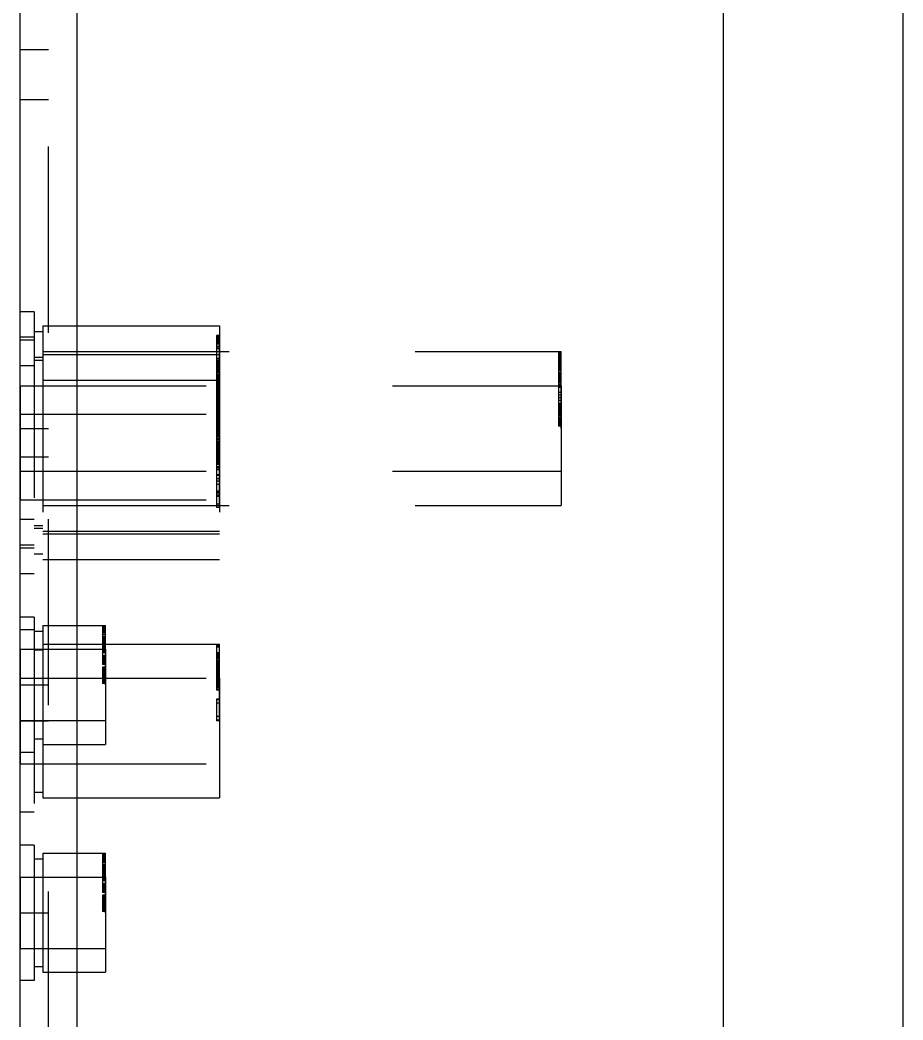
# Model space of a CAD drawing. Header units: millimetres. Extents: x 0 to 1189, y 25 to 866.
# Drawn here: x 622.97 to 653.97, y 412.2 to 447.3 of the extents above; entities that cross this region are included whole.
import ezdxf

# ---------------------------------------------------------------- set-up
doc = ezdxf.new("R2010")
doc.units = ezdxf.units.MM
doc.header["$LTSCALE"] = 65.395
doc.linetypes.add('HIDDEN', pattern=[0.2, 0.1, -0.1])
doc.layers.get('0').update_dxf_attribs({"linetype": 'CONTINUOUS'})
doc.layers.add('02___PRT_ALL_AXES', color=7, linetype='CONTINUOUS')
doc.layers.add('DEFAULT_2', color=8, linetype='HIDDEN')

msp = doc.modelspace()

# ---------------------------------------------------------------- linework, layer by layer
at = {"color": 3, "linetype": 'Continuous'}
for p, q in [((624.973, 601.766), (624.973, 345.466)), ((622.973, 344.466), (622.973, 600.766)), ((647.673, 346.466), (647.673, 600.766))]:
    msp.add_line(p, q, dxfattribs=at)
at = {"color": 7, "linetype": 'Continuous'}
msp.add_line((653.973, 346.466), (653.973, 587.766), dxfattribs=at)
at = {"layer": '02___PRT_ALL_AXES', "color": 8, "linetype": 'HIDDEN'}
for p, q in [((623.773, 436.566), (629.973, 436.566)), ((629.973, 436.566), (629.973, 428.366)), ((623.773, 435.666), (641.973, 435.666)), ((623.773, 435.566), (629.973, 435.566)), ((623.773, 434.666), (629.973, 434.666)), ((622.973, 434.466), (641.973, 434.466)), ((622.973, 434.466), (622.973, 430.466)), ((641.973, 434.466), (641.973, 430.266)), ((622.973, 433.466), (629.973, 433.466)), ((622.973, 431.466), (641.973, 431.466)), ((622.973, 430.466), (629.973, 430.466)), ((623.773, 430.266), (641.973, 430.266)), ((623.773, 429.366), (629.973, 429.366)), ((623.773, 429.266), (629.973, 429.266)), ((623.773, 428.366), (629.973, 428.366)), ((623.773, 426.056), (625.973, 426.056)), ((622.973, 425.216), (625.973, 425.216)), ((622.973, 425.216), (622.973, 421.2)), ((623.773, 425.4), (629.973, 425.4)), ((625.973, 425.216), (625.973, 421.876)), ((622.973, 424.2), (629.973, 424.2)), ((629.973, 424.2), (629.973, 420)), ((622.973, 422.716), (625.973, 422.716)), ((623.773, 421.876), (625.973, 421.876)), ((622.973, 421.2), (629.973, 421.2)), ((623.773, 420), (629.973, 420)), ((623.773, 418.056), (625.973, 418.056)), ((622.973, 417.216), (625.973, 417.216)), ((622.973, 417.216), (622.973, 414.716)), ((625.973, 417.216), (625.973, 413.876)), ((622.973, 414.716), (625.973, 414.716)), ((623.773, 413.876), (625.973, 413.876))]:
    msp.add_line(p, q, dxfattribs=at)
at = {"layer": 'DEFAULT_2', "color": 8, "linetype": 'HIDDEN'}
for p, q in [((623.973, 344.775), (623.973, 600.766)), ((622.973, 446.266), (623.973, 446.266)), ((622.973, 444.516), (623.973, 444.516)), ((623.473, 437.066), (622.973, 437.066)), ((623.473, 437.066), (623.473, 427.866)), ((623.473, 436.366), (623.773, 436.366)), ((623.773, 436.566), (623.773, 428.366)), ((623.473, 436.166), (622.973, 436.166)), ((623.473, 436.066), (622.973, 436.066)), ((629.973, 436.232), (629.873, 436.232)), ((629.873, 436.232), (629.873, 430.195)), ((629.973, 436.223), (629.873, 436.223)), ((629.973, 436.22), (629.873, 436.22)), ((629.973, 436.208), (629.873, 436.208)), ((629.973, 436.193), (629.873, 436.193)), ((629.973, 436.186), (629.873, 436.186)), ((629.973, 436.169), (629.873, 436.169)), ((629.973, 436.124), (629.873, 436.124)), ((629.973, 436.113), (629.873, 436.113)), ((629.973, 436.097), (629.873, 436.097)), ((629.973, 436.095), (629.873, 436.095)), ((629.973, 436.091), (629.873, 436.091)), ((629.973, 436.083), (629.873, 436.083)), ((629.973, 436.06), (629.873, 436.06)), ((629.973, 436.049), (629.873, 436.049)), ((629.973, 436.047), (629.873, 436.047)), ((629.973, 436.014), (629.873, 436.014)), ((629.973, 436.004), (629.873, 436.004)), ((629.973, 435.994), (629.873, 435.994)), ((629.973, 435.984), (629.873, 435.984)), ((629.973, 430.195), (629.973, 436.232)), ((629.973, 435.946), (629.873, 435.946)), ((629.973, 435.924), (629.873, 435.924)), ((629.973, 435.923), (629.873, 435.923)), ((629.973, 435.847), (629.873, 435.847)), ((629.973, 435.837), (629.873, 435.837)), ((629.973, 435.827), (629.873, 435.827)), ((629.973, 435.815), (629.873, 435.815)), ((629.973, 435.759), (629.873, 435.759)), ((641.873, 435.644), (641.973, 435.644)), ((641.873, 435.644), (641.873, 433.842)), ((641.873, 435.624), (641.973, 435.624)), ((641.973, 432.966), (641.973, 435.666)), ((623.473, 435.466), (623.773, 435.466)), ((623.473, 435.366), (623.773, 435.366)), ((629.973, 435.428), (629.873, 435.428)), ((629.973, 435.363), (629.873, 435.363)), ((629.973, 435.342), (629.873, 435.342)), ((629.973, 435.315), (629.873, 435.315)), ((629.973, 435.281), (629.873, 435.281)), ((641.973, 435.577), (641.873, 435.577)), ((641.873, 435.573), (641.973, 435.573)), ((641.973, 435.561), (641.873, 435.561)), ((641.873, 435.557), (641.973, 435.557)), ((641.973, 435.538), (641.873, 435.538)), ((641.873, 435.521), (641.973, 435.521)), ((641.873, 435.505), (641.973, 435.505)), ((641.973, 435.489), (641.873, 435.489)), ((641.973, 435.48), (641.873, 435.48)), ((641.973, 435.475), (641.873, 435.475)), ((641.973, 435.467), (641.873, 435.467)), ((641.973, 435.465), (641.873, 435.465)), ((641.973, 435.439), (641.873, 435.439)), ((641.973, 435.434), (641.873, 435.434)), ((641.973, 435.431), (641.873, 435.431)), ((641.973, 435.429), (641.873, 435.429)), ((641.973, 435.415), (641.873, 435.415)), ((641.973, 435.404), (641.873, 435.404)), ((641.873, 435.391), (641.973, 435.391)), ((641.973, 435.378), (641.873, 435.378)), ((641.973, 435.356), (641.873, 435.356)), ((641.973, 435.345), (641.873, 435.345)), ((641.873, 435.332), (641.973, 435.332)), ((641.973, 435.293), (641.873, 435.293)), ((641.973, 435.283), (641.873, 435.283)), ((623.473, 435.166), (622.973, 435.166)), ((629.973, 435.258), (629.873, 435.258)), ((629.973, 435.232), (629.873, 435.232)), ((629.973, 435.223), (629.873, 435.223)), ((629.973, 435.22), (629.873, 435.22)), ((629.973, 435.208), (629.873, 435.208)), ((629.973, 435.201), (629.873, 435.201)), ((629.973, 435.193), (629.873, 435.193)), ((629.973, 435.19), (629.873, 435.19)), ((629.973, 435.187), (629.873, 435.187)), ((629.973, 435.186), (629.873, 435.186)), ((629.973, 435.172), (629.873, 435.172)), ((629.973, 435.169), (629.873, 435.169)), ((629.973, 435.165), (629.873, 435.165)), ((629.973, 435.156), (629.873, 435.156)), ((629.973, 435.124), (629.873, 435.124)), ((629.973, 435.123), (629.873, 435.123)), ((629.973, 435.113), (629.873, 435.113)), ((629.973, 435.101), (629.873, 435.101)), ((629.973, 435.097), (629.873, 435.097)), ((629.973, 435.095), (629.873, 435.095)), ((629.973, 435.091), (629.873, 435.091)), ((629.973, 435.083), (629.873, 435.083)), ((629.973, 435.076), (629.873, 435.076)), ((629.973, 435.06), (629.873, 435.06)), ((629.973, 435.049), (629.873, 435.049)), ((629.973, 435.047), (629.873, 435.047)), ((629.973, 435.042), (629.873, 435.042)), ((629.973, 435.014), (629.873, 435.014)), ((629.973, 435.004), (629.873, 435.004)), ((629.973, 434.994), (629.873, 434.994)), ((629.973, 434.984), (629.873, 434.984)), ((629.973, 434.948), (629.873, 434.948)), ((629.973, 434.946), (629.873, 434.946)), ((629.973, 434.924), (629.873, 434.924)), ((629.973, 434.923), (629.873, 434.923)), ((641.973, 435.246), (641.873, 435.246)), ((641.973, 435.215), (641.873, 435.215)), ((641.973, 435.164), (641.873, 435.164)), ((641.973, 435.134), (641.873, 435.134)), ((641.973, 435.113), (641.873, 435.113)), ((641.973, 435.095), (641.873, 435.095)), ((641.973, 435.089), (641.873, 435.089)), ((641.973, 435.073), (641.873, 435.073)), ((641.973, 435.059), (641.873, 435.059)), ((641.973, 435.032), (641.873, 435.032)), ((641.973, 435.01), (641.873, 435.01)), ((641.973, 435.007), (641.873, 435.007)), ((641.973, 435), (641.873, 435)), ((641.973, 434.93), (641.873, 434.93)), ((641.973, 434.92), (641.873, 434.92)), ((629.973, 434.908), (629.873, 434.908)), ((629.973, 434.851), (629.873, 434.851)), ((629.973, 434.847), (629.873, 434.847)), ((629.973, 434.837), (629.873, 434.837)), ((629.973, 434.827), (629.873, 434.827)), ((629.973, 434.815), (629.873, 434.815)), ((629.973, 434.808), (629.873, 434.808)), ((629.973, 434.783), (629.873, 434.783)), ((629.973, 434.759), (629.873, 434.759)), ((629.973, 434.707), (629.873, 434.707)), ((629.973, 434.704), (629.873, 434.704)), ((629.973, 434.694), (629.873, 434.694)), ((629.873, 434.664), (629.973, 434.664)), ((629.873, 434.66), (629.973, 434.66)), ((629.873, 434.652), (629.973, 434.652)), ((629.873, 434.649), (629.973, 434.649)), ((629.973, 434.643), (629.873, 434.643)), ((629.973, 434.634), (629.873, 434.634)), ((629.873, 434.607), (629.973, 434.607)), ((629.973, 434.606), (629.873, 434.606)), ((629.873, 434.577), (629.973, 434.577)), ((629.973, 434.575), (629.873, 434.575)), ((641.973, 434.914), (641.873, 434.914)), ((641.973, 434.901), (641.873, 434.901)), ((641.973, 434.889), (641.873, 434.889)), ((641.973, 434.877), (641.873, 434.877)), ((641.973, 434.841), (641.873, 434.841)), ((641.973, 434.832), (641.873, 434.832)), ((641.973, 434.83), (641.873, 434.83)), ((641.973, 434.828), (641.873, 434.828)), ((641.973, 434.816), (641.873, 434.816)), ((641.973, 434.794), (641.873, 434.794)), ((641.973, 434.784), (641.873, 434.784)), ((641.973, 434.767), (641.873, 434.767)), ((641.973, 434.757), (641.873, 434.757)), ((641.973, 434.753), (641.873, 434.753)), ((641.973, 434.743), (641.873, 434.743)), ((641.973, 434.738), (641.873, 434.738)), ((641.973, 434.726), (641.873, 434.726)), ((641.973, 434.713), (641.873, 434.713)), ((641.973, 434.706), (641.873, 434.706)), ((641.973, 434.694), (641.873, 434.694)), ((641.973, 434.682), (641.873, 434.682)), ((641.973, 434.682), (641.873, 434.682)), ((641.973, 434.679), (641.873, 434.679)), ((641.973, 434.672), (641.873, 434.672)), ((641.973, 434.667), (641.873, 434.667)), ((641.973, 434.666), (641.873, 434.666)), ((641.973, 434.661), (641.873, 434.661)), ((641.973, 434.654), (641.873, 434.654)), ((641.973, 434.649), (641.873, 434.649)), ((641.973, 434.637), (641.873, 434.637)), ((641.973, 434.637), (641.873, 434.637)), ((641.973, 434.635), (641.873, 434.635)), ((641.973, 434.622), (641.873, 434.622)), ((641.973, 434.617), (641.873, 434.617)), ((641.973, 434.605), (641.873, 434.605)), ((641.973, 434.598), (641.873, 434.598)), ((641.973, 434.59), (641.873, 434.59)), ((641.973, 434.586), (641.873, 434.586)), ((641.973, 434.58), (641.873, 434.58)), ((622.973, 434.466), (623.973, 434.466)), ((629.973, 434.553), (629.873, 434.553)), ((629.973, 434.553), (629.873, 434.553)), ((629.973, 434.54), (629.873, 434.54)), ((629.973, 434.513), (629.873, 434.513)), ((629.973, 434.477), (629.873, 434.477)), ((629.973, 434.428), (629.873, 434.428)), ((629.973, 434.408), (629.873, 434.408)), ((629.973, 434.396), (629.873, 434.396)), ((629.973, 434.363), (629.873, 434.363)), ((629.973, 434.354), (629.873, 434.354)), ((629.973, 434.35), (629.873, 434.35)), ((629.973, 434.348), (629.873, 434.348)), ((629.973, 434.344), (629.873, 434.344)), ((629.973, 434.342), (629.873, 434.342)), ((629.873, 434.325), (629.973, 434.325)), ((629.973, 434.317), (629.873, 434.317)), ((629.973, 434.315), (629.873, 434.315)), ((629.973, 434.315), (629.873, 434.315)), ((629.973, 434.281), (629.873, 434.281)), ((629.973, 434.273), (629.873, 434.273)), ((629.973, 434.26), (629.873, 434.26)), ((629.973, 434.258), (629.873, 434.258)), ((629.973, 434.257), (629.873, 434.257)), ((629.973, 434.245), (629.873, 434.245)), ((629.973, 434.239), (629.873, 434.239)), ((629.873, 434.233), (629.973, 434.233)), ((629.973, 434.227), (629.873, 434.227)), ((629.973, 434.221), (629.873, 434.221)), ((629.973, 434.219), (629.873, 434.219)), ((641.973, 434.564), (641.873, 434.564)), ((641.873, 434.519), (641.973, 434.519)), ((641.973, 434.505), (641.873, 434.505)), ((641.973, 434.485), (641.873, 434.485)), ((641.973, 434.477), (641.873, 434.477)), ((641.973, 434.444), (641.873, 434.444)), ((641.973, 434.441), (641.873, 434.441)), ((641.973, 434.426), (641.873, 434.426)), ((641.873, 434.415), (641.973, 434.415)), ((641.973, 434.23), (641.873, 434.23)), ((629.973, 434.201), (629.873, 434.201)), ((629.973, 434.19), (629.873, 434.19)), ((629.973, 434.187), (629.873, 434.187)), ((629.973, 434.176), (629.873, 434.176)), ((629.973, 434.172), (629.873, 434.172)), ((629.973, 434.169), (629.873, 434.169)), ((629.973, 434.168), (629.873, 434.168)), ((629.973, 434.165), (629.873, 434.165)), ((629.973, 434.157), (629.873, 434.157)), ((629.973, 434.157), (629.873, 434.157)), ((629.973, 434.156), (629.873, 434.156)), ((629.973, 434.14), (629.873, 434.14)), ((629.973, 434.123), (629.873, 434.123)), ((629.973, 434.106), (629.873, 434.106)), ((629.973, 434.101), (629.873, 434.101)), ((629.973, 434.097), (629.873, 434.097)), ((629.973, 434.089), (629.873, 434.089)), ((629.973, 434.085), (629.873, 434.085)), ((629.973, 434.081), (629.873, 434.081)), ((629.973, 434.077), (629.873, 434.077)), ((629.973, 434.076), (629.873, 434.076)), ((629.973, 434.064), (629.873, 434.064)), ((629.973, 434.045), (629.873, 434.045)), ((629.973, 434.042), (629.873, 434.042)), ((629.973, 434.042), (629.873, 434.042)), ((629.973, 434.035), (629.873, 434.035)), ((629.973, 434.028), (629.873, 434.028)), ((629.973, 434.023), (629.873, 434.023)), ((629.973, 434.012), (629.873, 434.012)), ((629.973, 434.001), (629.873, 434.001)), ((629.973, 433.994), (629.873, 433.994)), ((629.973, 433.987), (629.873, 433.987)), ((629.973, 433.974), (629.873, 433.974)), ((629.973, 433.955), (629.873, 433.955)), ((629.973, 433.952), (629.873, 433.952)), ((629.973, 433.948), (629.873, 433.948)), ((629.973, 433.942), (629.873, 433.942)), ((629.973, 433.94), (629.873, 433.94)), ((629.973, 433.928), (629.873, 433.928)), ((629.973, 433.913), (629.873, 433.913)), ((629.973, 433.908), (629.873, 433.908)), ((629.973, 433.903), (629.873, 433.903)), ((629.973, 433.901), (629.873, 433.901)), ((629.973, 433.901), (629.873, 433.901)), ((629.973, 433.889), (629.873, 433.889)), ((629.973, 433.886), (629.873, 433.886)), ((629.973, 433.874), (629.873, 433.874)), ((629.973, 433.872), (629.873, 433.872)), ((629.973, 433.867), (629.873, 433.867)), ((641.973, 434.132), (641.873, 434.132)), ((641.973, 434.042), (641.873, 434.042)), ((641.973, 433.944), (641.873, 433.944)), ((629.973, 433.862), (629.873, 433.862)), ((629.973, 433.858), (629.873, 433.858)), ((629.973, 433.855), (629.873, 433.855)), ((629.973, 433.851), (629.873, 433.851)), ((629.973, 433.848), (629.873, 433.848)), ((629.973, 433.842), (629.873, 433.842)), ((629.973, 433.828), (629.873, 433.828)), ((629.973, 433.823), (629.873, 433.823)), ((629.973, 433.816), (629.873, 433.816)), ((629.973, 433.815), (629.873, 433.815)), ((629.973, 433.814), (629.873, 433.814)), ((629.973, 433.811), (629.873, 433.811)), ((629.973, 433.808), (629.873, 433.808)), ((629.973, 433.806), (629.873, 433.806)), ((629.973, 433.785), (629.873, 433.785)), ((629.973, 433.783), (629.873, 433.783)), ((629.973, 433.753), (629.873, 433.753)), ((629.973, 433.751), (629.873, 433.751)), ((629.973, 433.74), (629.873, 433.74)), ((629.973, 433.735), (629.873, 433.735)), ((629.973, 433.727), (629.873, 433.727)), ((629.973, 433.723), (629.873, 433.723)), ((629.973, 433.718), (629.873, 433.718)), ((629.973, 433.707), (629.873, 433.707)), ((629.973, 433.704), (629.873, 433.704)), ((629.973, 433.698), (629.873, 433.698)), ((629.973, 433.694), (629.873, 433.694)), ((629.973, 433.693), (629.873, 433.693)), ((629.973, 433.69), (629.873, 433.69)), ((629.973, 433.684), (629.873, 433.684)), ((629.973, 433.684), (629.873, 433.684)), ((629.973, 433.677), (629.873, 433.677)), ((629.973, 433.643), (629.873, 433.643)), ((629.973, 433.64), (629.873, 433.64)), ((629.973, 433.638), (629.873, 433.638)), ((629.973, 433.634), (629.873, 433.634)), ((629.973, 433.626), (629.873, 433.626)), ((629.973, 433.626), (629.873, 433.626)), ((629.973, 433.624), (629.873, 433.624)), ((629.973, 433.608), (629.873, 433.608)), ((629.973, 433.607), (629.873, 433.607)), ((629.973, 433.606), (629.873, 433.606)), ((629.973, 433.597), (629.873, 433.597)), ((629.973, 433.575), (629.873, 433.575)), ((629.973, 433.573), (629.873, 433.573)), ((629.973, 433.561), (629.873, 433.561)), ((629.973, 433.553), (629.873, 433.553)), ((629.973, 433.54), (629.873, 433.54)), ((629.973, 433.536), (629.873, 433.536)), ((629.973, 433.531), (629.873, 433.531)), ((629.973, 433.527), (629.873, 433.527)), ((641.973, 433.842), (641.873, 433.842)), ((641.973, 433.831), (641.873, 433.831)), ((641.873, 433.831), (641.873, 433.053)), ((641.973, 433.825), (641.873, 433.825)), ((641.973, 433.783), (641.873, 433.783)), ((641.973, 433.782), (641.873, 433.782)), ((641.973, 433.766), (641.873, 433.766)), ((641.973, 433.765), (641.873, 433.765)), ((641.973, 433.73), (641.873, 433.73)), ((641.973, 433.724), (641.873, 433.724)), ((641.973, 433.703), (641.873, 433.703)), ((641.973, 433.701), (641.873, 433.701)), ((641.973, 433.695), (641.873, 433.695)), ((641.973, 433.677), (641.873, 433.677)), ((641.973, 433.671), (641.873, 433.671)), ((641.973, 433.668), (641.873, 433.668)), ((641.973, 433.651), (641.873, 433.651)), ((641.973, 433.644), (641.873, 433.644)), ((641.973, 433.636), (641.873, 433.636)), ((641.973, 433.634), (641.873, 433.634)), ((641.973, 433.621), (641.873, 433.621)), ((641.873, 433.599), (641.973, 433.599)), ((641.973, 433.595), (641.873, 433.595)), ((641.973, 433.592), (641.873, 433.592)), ((641.973, 433.579), (641.873, 433.579)), ((641.973, 433.539), (641.873, 433.539)), ((641.973, 433.536), (641.873, 433.536)), ((641.873, 433.515), (641.973, 433.515)), ((622.973, 433.466), (623.973, 433.466)), ((629.973, 433.513), (629.873, 433.513)), ((629.973, 433.508), (629.873, 433.508)), ((629.973, 433.504), (629.873, 433.504)), ((629.973, 433.495), (629.873, 433.495)), ((629.973, 433.493), (629.873, 433.493)), ((629.973, 433.478), (629.873, 433.478)), ((629.973, 433.477), (629.873, 433.477)), ((629.973, 433.475), (629.873, 433.475)), ((629.973, 433.471), (629.873, 433.471)), ((629.973, 433.462), (629.873, 433.462)), ((629.973, 433.458), (629.873, 433.458)), ((629.973, 433.457), (629.873, 433.457)), ((629.973, 433.447), (629.873, 433.447)), ((629.973, 433.441), (629.873, 433.441)), ((629.973, 433.435), (629.873, 433.435)), ((629.973, 433.434), (629.873, 433.434)), ((629.973, 433.433), (629.873, 433.433)), ((629.973, 433.431), (629.873, 433.431)), ((629.973, 433.43), (629.873, 433.43)), ((629.973, 433.418), (629.873, 433.418)), ((629.973, 433.416), (629.873, 433.416)), ((629.973, 433.413), (629.873, 433.413)), ((629.973, 433.408), (629.873, 433.408)), ((629.973, 433.407), (629.873, 433.407)), ((629.973, 433.402), (629.873, 433.402)), ((629.973, 433.398), (629.873, 433.398)), ((629.973, 433.396), (629.873, 433.396)), ((629.973, 433.379), (629.873, 433.379)), ((629.973, 433.377), (629.873, 433.377)), ((629.973, 433.371), (629.873, 433.371)), ((629.973, 433.369), (629.873, 433.369)), ((629.973, 433.367), (629.873, 433.367)), ((629.973, 433.36), (629.873, 433.36)), ((629.973, 433.358), (629.873, 433.358)), ((629.973, 433.356), (629.873, 433.356)), ((629.973, 433.352), (629.873, 433.352)), ((629.973, 433.349), (629.873, 433.349)), ((629.973, 433.344), (629.873, 433.344)), ((629.973, 433.335), (629.873, 433.335)), ((629.973, 433.329), (629.873, 433.329)), ((629.973, 433.327), (629.873, 433.327)), ((629.973, 433.322), (629.873, 433.322)), ((629.973, 433.32), (629.873, 433.32)), ((629.973, 433.316), (629.873, 433.316)), ((629.973, 433.315), (629.873, 433.315)), ((629.973, 433.312), (629.873, 433.312)), ((629.973, 433.297), (629.873, 433.297)), ((629.973, 433.291), (629.873, 433.291)), ((629.973, 433.288), (629.873, 433.288)), ((629.973, 433.284), (629.873, 433.284)), ((629.973, 433.283), (629.873, 433.283)), ((629.973, 433.278), (629.873, 433.278)), ((629.973, 433.276), (629.873, 433.276)), ((629.973, 433.272), (629.873, 433.272)), ((629.973, 433.259), (629.873, 433.259)), ((629.973, 433.258), (629.873, 433.258)), ((629.973, 433.251), (629.873, 433.251)), ((629.973, 433.25), (629.873, 433.25)), ((629.973, 433.239), (629.873, 433.239)), ((629.973, 433.235), (629.873, 433.235)), ((629.973, 433.234), (629.873, 433.234)), ((629.973, 433.227), (629.873, 433.227)), ((629.973, 433.225), (629.873, 433.225)), ((629.973, 433.218), (629.873, 433.218)), ((629.973, 433.217), (629.873, 433.217)), ((629.973, 433.201), (629.873, 433.201)), ((629.973, 433.196), (629.873, 433.196)), ((629.973, 433.194), (629.873, 433.194)), ((629.973, 433.193), (629.873, 433.193)), ((629.973, 433.169), (629.873, 433.169)), ((629.973, 433.168), (629.873, 433.168)), ((641.973, 433.509), (641.873, 433.509)), ((641.973, 433.506), (641.873, 433.506)), ((641.973, 433.473), (641.873, 433.473)), ((641.973, 433.443), (641.873, 433.443)), ((641.973, 433.437), (641.873, 433.437)), ((641.973, 433.41), (641.873, 433.41)), ((641.973, 433.407), (641.873, 433.407)), ((641.973, 433.399), (641.873, 433.399)), ((641.973, 433.394), (641.873, 433.394)), ((641.973, 433.337), (641.873, 433.337)), ((641.973, 433.331), (641.873, 433.331)), ((641.973, 433.328), (641.873, 433.328)), ((641.973, 433.301), (641.873, 433.301)), ((641.973, 433.298), (641.873, 433.298)), ((641.973, 433.295), (641.873, 433.295)), ((641.973, 433.282), (641.873, 433.282)), ((641.973, 433.258), (641.873, 433.258)), ((641.973, 433.248), (641.873, 433.248)), ((641.973, 433.244), (641.873, 433.244)), ((641.973, 433.215), (641.873, 433.215)), ((641.973, 433.203), (641.873, 433.203)), ((641.973, 433.201), (641.873, 433.201)), ((641.973, 433.2), (641.873, 433.2)), ((641.973, 433.193), (641.873, 433.193)), ((641.973, 433.19), (641.873, 433.19)), ((641.973, 433.169), (641.873, 433.169)), ((641.973, 433.166), (641.873, 433.166)), ((622.973, 432.966), (623.973, 432.966)), ((629.973, 433.162), (629.873, 433.162)), ((629.973, 433.158), (629.873, 433.158)), ((629.973, 433.157), (629.873, 433.157)), ((629.973, 433.149), (629.873, 433.149)), ((629.973, 433.14), (629.873, 433.14)), ((629.973, 433.138), (629.873, 433.138)), ((629.973, 433.132), (629.873, 433.132)), ((629.973, 433.131), (629.873, 433.131)), ((629.973, 433.128), (629.873, 433.128)), ((629.973, 433.115), (629.873, 433.115)), ((629.973, 433.115), (629.873, 433.115)), ((629.973, 433.113), (629.873, 433.113)), ((629.973, 433.106), (629.873, 433.106)), ((629.973, 433.1), (629.873, 433.1)), ((629.973, 433.089), (629.873, 433.089)), ((629.973, 433.088), (629.873, 433.088)), ((629.973, 433.083), (629.873, 433.083)), ((629.973, 433.081), (629.873, 433.081)), ((629.973, 433.077), (629.873, 433.077)), ((629.973, 433.064), (629.873, 433.064)), ((629.973, 433.054), (629.873, 433.054)), ((629.973, 433.049), (629.873, 433.049)), ((629.973, 433.049), (629.873, 433.049)), ((629.973, 433.049), (629.873, 433.049)), ((629.973, 433.046), (629.873, 433.046)), ((629.973, 433.045), (629.873, 433.045)), ((629.973, 433.044), (629.873, 433.044)), ((629.973, 433.042), (629.873, 433.042)), ((629.973, 433.035), (629.873, 433.035)), ((629.973, 433.03), (629.873, 433.03)), ((629.973, 433.028), (629.873, 433.028)), ((629.973, 433.023), (629.873, 433.023)), ((629.973, 433.014), (629.873, 433.014)), ((629.973, 433.012), (629.873, 433.012)), ((629.973, 433.008), (629.873, 433.008)), ((629.973, 433.001), (629.873, 433.001)), ((629.973, 432.994), (629.873, 432.994)), ((629.973, 432.974), (629.873, 432.974)), ((629.973, 432.955), (629.873, 432.955)), ((629.973, 432.943), (629.873, 432.943)), ((629.973, 432.942), (629.873, 432.942)), ((629.973, 432.939), (629.873, 432.939)), ((629.973, 432.928), (629.873, 432.928)), ((629.973, 432.927), (629.873, 432.927)), ((629.973, 432.913), (629.873, 432.913)), ((629.973, 432.903), (629.873, 432.903)), ((629.973, 432.901), (629.873, 432.901)), ((629.973, 432.896), (629.873, 432.896)), ((629.973, 432.889), (629.873, 432.889)), ((629.973, 432.874), (629.873, 432.874)), ((629.973, 432.872), (629.873, 432.872)), ((629.973, 432.866), (629.873, 432.866)), ((629.973, 432.862), (629.873, 432.862)), ((629.973, 432.858), (629.873, 432.858)), ((629.973, 432.855), (629.873, 432.855)), ((629.973, 432.853), (629.873, 432.853)), ((629.973, 432.842), (629.873, 432.842)), ((629.973, 432.83), (629.873, 432.83)), ((629.973, 432.828), (629.873, 432.828)), ((629.973, 432.823), (629.873, 432.823)), ((629.973, 432.82), (629.873, 432.82)), ((629.973, 432.815), (629.873, 432.815)), ((641.973, 433.16), (641.873, 433.16)), ((641.973, 433.151), (641.873, 433.151)), ((641.973, 433.113), (641.873, 433.113)), ((641.973, 433.098), (641.873, 433.098)), ((641.973, 433.071), (641.873, 433.071)), ((641.973, 433.066), (641.873, 433.066)), ((641.973, 433.053), (641.873, 433.053)), ((629.973, 432.794), (629.873, 432.794)), ((629.973, 432.75), (629.873, 432.75)), ((629.973, 432.741), (629.873, 432.741)), ((629.973, 432.74), (629.873, 432.74)), ((629.973, 432.728), (629.873, 432.728)), ((629.973, 432.727), (629.873, 432.727)), ((629.973, 432.726), (629.873, 432.726)), ((629.973, 432.723), (629.873, 432.723)), ((629.873, 432.716), (629.973, 432.716)), ((629.973, 432.704), (629.873, 432.704)), ((629.973, 432.693), (629.873, 432.693)), ((629.973, 432.69), (629.873, 432.69)), ((629.973, 432.624), (629.873, 432.624)), ((629.873, 432.598), (629.973, 432.598)), ((629.973, 432.597), (629.873, 432.597)), ((629.973, 432.573), (629.873, 432.573)), ((629.973, 432.51), (629.873, 432.51)), ((629.973, 432.508), (629.873, 432.508)), ((629.973, 432.504), (629.873, 432.504)), ((629.973, 432.475), (629.873, 432.475)), ((629.973, 432.471), (629.873, 432.471)), ((629.973, 432.457), (629.873, 432.457)), ((629.973, 432.447), (629.873, 432.447)), ((629.973, 432.433), (629.873, 432.433)), ((629.973, 432.431), (629.873, 432.431)), ((629.973, 432.418), (629.873, 432.418)), ((629.973, 432.416), (629.873, 432.416)), ((629.973, 432.407), (629.873, 432.407)), ((629.973, 432.402), (629.873, 432.402)), ((629.973, 432.398), (629.873, 432.398)), ((629.973, 432.377), (629.873, 432.377)), ((629.973, 432.371), (629.873, 432.371)), ((629.973, 432.367), (629.873, 432.367)), ((629.973, 432.36), (629.873, 432.36)), ((629.973, 432.358), (629.873, 432.358)), ((629.973, 432.352), (629.873, 432.352)), ((629.973, 432.338), (629.873, 432.338)), ((629.973, 432.329), (629.873, 432.329)), ((629.973, 432.327), (629.873, 432.327)), ((629.973, 432.322), (629.873, 432.322)), ((629.973, 432.32), (629.873, 432.32)), ((629.973, 432.316), (629.873, 432.316)), ((629.973, 432.312), (629.873, 432.312)), ((629.973, 432.311), (629.873, 432.311)), ((629.973, 432.297), (629.873, 432.297)), ((629.973, 432.291), (629.873, 432.291)), ((629.973, 432.283), (629.873, 432.283)), ((629.973, 432.278), (629.873, 432.278)), ((629.973, 432.276), (629.873, 432.276)), ((629.973, 432.272), (629.873, 432.272)), ((629.973, 432.258), (629.873, 432.258)), ((629.973, 432.251), (629.873, 432.251)), ((629.973, 432.234), (629.873, 432.234)), ((629.973, 432.218), (629.873, 432.218)), ((629.973, 432.217), (629.873, 432.217)), ((629.973, 432.194), (629.873, 432.194)), ((629.973, 432.193), (629.873, 432.193)), ((629.973, 432.169), (629.873, 432.169)), ((629.973, 432.162), (629.873, 432.162)), ((629.973, 432.158), (629.873, 432.158)), ((629.973, 432.138), (629.873, 432.138)), ((629.973, 432.132), (629.873, 432.132)), ((629.973, 432.131), (629.873, 432.131)), ((629.973, 432.128), (629.873, 432.128)), ((629.973, 432.118), (629.873, 432.118)), ((629.973, 432.115), (629.873, 432.115)), ((629.973, 432.113), (629.873, 432.113)), ((629.973, 432.112), (629.873, 432.112)), ((622.973, 431.966), (623.973, 431.966)), ((629.973, 432.1), (629.873, 432.1)), ((629.973, 432.088), (629.873, 432.088)), ((629.973, 432.083), (629.873, 432.083)), ((629.973, 432.049), (629.873, 432.049)), ((629.973, 432.049), (629.873, 432.049)), ((629.973, 432.046), (629.873, 432.046)), ((629.973, 432.045), (629.873, 432.045)), ((629.973, 432.044), (629.873, 432.044)), ((629.973, 432.03), (629.873, 432.03)), ((629.973, 432.028), (629.873, 432.028)), ((629.973, 432.014), (629.873, 432.014)), ((629.973, 432.008), (629.873, 432.008)), ((629.973, 431.998), (629.873, 431.998)), ((629.973, 431.996), (629.873, 431.996)), ((629.973, 431.972), (629.873, 431.972)), ((629.973, 431.943), (629.873, 431.943)), ((629.973, 431.939), (629.873, 431.939)), ((629.973, 431.927), (629.873, 431.927)), ((629.973, 431.901), (629.873, 431.901)), ((629.973, 431.896), (629.873, 431.896)), ((629.973, 431.866), (629.873, 431.866)), ((629.973, 431.858), (629.873, 431.858)), ((629.973, 431.853), (629.873, 431.853)), ((629.973, 431.83), (629.873, 431.83)), ((629.973, 431.828), (629.873, 431.828)), ((629.973, 431.82), (629.873, 431.82)), ((629.973, 431.794), (629.873, 431.794)), ((629.973, 431.765), (629.873, 431.765)), ((622.973, 431.466), (623.973, 431.466)), ((629.973, 431.75), (629.873, 431.75)), ((629.973, 431.741), (629.873, 431.741)), ((629.973, 431.73), (629.873, 431.73)), ((629.973, 431.726), (629.873, 431.726)), ((629.973, 431.723), (629.873, 431.723)), ((629.973, 431.696), (629.873, 431.696)), ((629.973, 431.623), (629.873, 431.623)), ((629.973, 431.593), (629.873, 431.593)), ((629.973, 431.577), (629.873, 431.577)), ((629.973, 431.51), (629.873, 431.51)), ((629.973, 431.338), (629.873, 431.338)), ((629.973, 431.311), (629.873, 431.311)), ((629.973, 431.31), (629.873, 431.31)), ((629.973, 431.195), (629.873, 431.195)), ((629.973, 431.112), (629.873, 431.112)), ((629.973, 430.998), (629.873, 430.998)), ((629.973, 430.765), (629.873, 430.765)), ((629.973, 430.73), (629.873, 430.73)), ((622.973, 430.466), (623.973, 430.466)), ((629.973, 430.696), (629.873, 430.696)), ((629.973, 430.623), (629.873, 430.623)), ((629.973, 430.593), (629.873, 430.593)), ((629.973, 430.577), (629.873, 430.577)), ((629.973, 430.31), (629.873, 430.31)), ((629.973, 430.195), (629.873, 430.195)), ((623.473, 429.766), (622.973, 429.766)), ((623.473, 429.566), (623.773, 429.566)), ((623.473, 429.466), (623.773, 429.466)), ((623.473, 428.866), (622.973, 428.866)), ((623.473, 428.766), (622.973, 428.766)), ((623.473, 428.566), (623.773, 428.566)), ((623.473, 427.866), (622.973, 427.866)), ((623.473, 426.341), (622.973, 426.341)), ((623.473, 426.341), (623.473, 419.5)), ((623.473, 425.9), (622.973, 425.9)), ((623.473, 425.856), (623.773, 425.856)), ((623.773, 426.056), (623.773, 420)), ((625.873, 426.052), (625.973, 426.052)), ((625.873, 426.052), (625.873, 424.683)), ((625.873, 426.033), (625.973, 426.033)), ((625.873, 425.998), (625.973, 425.998)), ((625.973, 425.977), (625.873, 425.977)), ((625.973, 425.97), (625.873, 425.97)), ((625.973, 425.966), (625.873, 425.966)), ((625.973, 425.929), (625.873, 425.929)), ((625.973, 425.912), (625.873, 425.912)), ((625.873, 425.89), (625.973, 425.89)), ((625.973, 425.886), (625.873, 425.886)), ((625.973, 425.866), (625.873, 425.866)), ((625.973, 425.859), (625.873, 425.859)), ((625.973, 425.848), (625.873, 425.848)), ((625.973, 425.834), (625.873, 425.834)), ((625.973, 425.798), (625.873, 425.798)), ((625.973, 425.795), (625.873, 425.795)), ((625.973, 423.966), (625.973, 426.056)), ((625.973, 425.737), (625.873, 425.737)), ((625.973, 425.719), (625.873, 425.719)), ((625.973, 425.654), (625.873, 425.654)), ((625.873, 425.653), (625.973, 425.653)), ((625.973, 425.65), (625.873, 425.65)), ((625.973, 425.642), (625.873, 425.642)), ((625.973, 425.635), (625.873, 425.635)), ((625.973, 425.615), (625.873, 425.615)), ((625.873, 425.608), (625.973, 425.608)), ((625.873, 425.599), (625.973, 425.599)), ((625.973, 425.587), (625.873, 425.587)), ((625.973, 425.58), (625.873, 425.58)), ((625.973, 425.575), (625.873, 425.575)), ((625.973, 425.562), (625.873, 425.562)), ((625.973, 425.552), (625.873, 425.552)), ((625.873, 425.549), (625.973, 425.549)), ((625.973, 425.538), (625.873, 425.538)), ((625.973, 425.533), (625.873, 425.533)), ((625.973, 425.518), (625.873, 425.518)), ((625.973, 425.509), (625.873, 425.509)), ((625.973, 425.505), (625.873, 425.505)), ((625.973, 425.5), (625.873, 425.5)), ((625.973, 425.494), (625.873, 425.494)), ((625.973, 425.493), (625.873, 425.493)), ((625.973, 425.472), (625.873, 425.472)), ((625.873, 425.464), (625.973, 425.464)), ((625.973, 425.463), (625.873, 425.463)), ((625.973, 425.458), (625.873, 425.458)), ((625.973, 425.456), (625.873, 425.456)), ((625.973, 425.445), (625.873, 425.445)), ((622.973, 425.216), (623.973, 425.216)), ((623.473, 425.2), (623.773, 425.2)), ((625.973, 425.44), (625.873, 425.44)), ((625.973, 425.43), (625.873, 425.43)), ((625.973, 425.425), (625.873, 425.425)), ((625.973, 425.418), (625.873, 425.418)), ((625.973, 425.414), (625.873, 425.414)), ((625.973, 425.412), (625.873, 425.412)), ((625.973, 425.405), (625.873, 425.405)), ((625.973, 425.402), (625.873, 425.402)), ((625.973, 425.401), (625.873, 425.401)), ((625.973, 425.398), (625.873, 425.398)), ((625.973, 425.394), (625.873, 425.394)), ((625.973, 425.387), (625.873, 425.387)), ((625.973, 425.383), (625.873, 425.383)), ((625.973, 425.379), (625.873, 425.379)), ((625.873, 425.379), (625.973, 425.379)), ((625.973, 425.378), (625.873, 425.378)), ((625.973, 425.37), (625.873, 425.37)), ((625.973, 425.368), (625.873, 425.368)), ((625.973, 425.368), (625.873, 425.368)), ((625.973, 425.362), (625.873, 425.362)), ((625.973, 425.354), (625.873, 425.354)), ((625.973, 425.341), (625.873, 425.341)), ((625.973, 425.341), (625.873, 425.341)), ((625.973, 425.339), (625.873, 425.339)), ((625.973, 425.332), (625.873, 425.332)), ((625.973, 425.32), (625.873, 425.32)), ((625.973, 425.32), (625.873, 425.32)), ((625.973, 425.316), (625.873, 425.316)), ((625.973, 425.315), (625.873, 425.315)), ((625.973, 425.314), (625.873, 425.314)), ((625.973, 425.3), (625.873, 425.3)), ((625.973, 425.299), (625.873, 425.299)), ((625.973, 425.297), (625.873, 425.297)), ((625.973, 425.286), (625.873, 425.286)), ((625.973, 425.274), (625.873, 425.274)), ((625.973, 425.264), (625.873, 425.264)), ((625.973, 425.263), (625.873, 425.263)), ((625.973, 425.262), (625.873, 425.262)), ((625.973, 425.249), (625.873, 425.249)), ((625.973, 425.238), (625.873, 425.238)), ((625.973, 425.233), (625.873, 425.233)), ((625.973, 425.227), (625.873, 425.227)), ((625.873, 425.222), (625.973, 425.222)), ((625.973, 425.217), (625.873, 425.217)), ((625.973, 425.217), (625.873, 425.217)), ((625.973, 425.206), (625.873, 425.206)), ((625.973, 425.206), (625.873, 425.206)), ((625.973, 425.186), (625.873, 425.186)), ((625.973, 425.178), (625.873, 425.178)), ((625.973, 425.171), (625.873, 425.171)), ((625.973, 425.16), (625.873, 425.16)), ((625.873, 425.15), (625.973, 425.15)), ((625.973, 425.091), (625.873, 425.091)), ((629.873, 425.398), (629.973, 425.398)), ((629.873, 425.398), (629.873, 423.783)), ((629.873, 425.394), (629.973, 425.394)), ((629.873, 425.386), (629.973, 425.386)), ((629.873, 425.382), (629.973, 425.382)), ((629.873, 425.34), (629.973, 425.34)), ((629.873, 425.311), (629.973, 425.311)), ((629.973, 425.287), (629.873, 425.287)), ((629.973, 422.7), (629.973, 425.4)), ((625.973, 424.981), (625.873, 424.981)), ((625.973, 424.976), (625.873, 424.976)), ((625.973, 424.948), (625.873, 424.948)), ((625.973, 424.928), (625.873, 424.928)), ((625.973, 424.903), (625.873, 424.903)), ((625.973, 424.891), (625.873, 424.891)), ((625.973, 424.89), (625.873, 424.89)), ((625.973, 424.876), (625.873, 424.876)), ((625.973, 424.871), (625.873, 424.871)), ((625.973, 424.861), (625.873, 424.861)), ((625.973, 424.85), (625.873, 424.85)), ((625.973, 424.85), (625.873, 424.85)), ((625.973, 424.846), (625.873, 424.846)), ((625.973, 424.835), (625.873, 424.835)), ((625.973, 424.825), (625.873, 424.825)), ((625.973, 424.82), (625.873, 424.82)), ((625.973, 424.805), (625.873, 424.805)), ((625.973, 424.793), (625.873, 424.793)), ((625.973, 424.778), (625.873, 424.778)), ((625.973, 424.768), (625.873, 424.768)), ((629.973, 425.088), (629.873, 425.088)), ((629.973, 425.084), (629.873, 425.084)), ((629.973, 425.081), (629.873, 425.081)), ((629.873, 425.058), (629.973, 425.058)), ((629.973, 425.05), (629.873, 425.05)), ((629.973, 425.006), (629.873, 425.006)), ((629.973, 424.994), (629.873, 424.994)), ((629.973, 424.99), (629.873, 424.99)), ((629.973, 424.979), (629.873, 424.979)), ((629.873, 424.967), (629.973, 424.967)), ((629.973, 424.955), (629.873, 424.955)), ((629.973, 424.953), (629.873, 424.953)), ((629.973, 424.91), (629.873, 424.91)), ((629.973, 424.89), (629.873, 424.89)), ((629.973, 424.83), (629.873, 424.83)), ((629.973, 424.819), (629.873, 424.819)), ((629.973, 424.779), (629.873, 424.779)), ((629.973, 424.762), (629.873, 424.762)), ((625.973, 424.72), (625.873, 424.72)), ((625.973, 424.715), (625.873, 424.715)), ((625.973, 424.683), (625.873, 424.683)), ((625.973, 424.586), (625.873, 424.586)), ((625.873, 424.586), (625.873, 424.015)), ((625.973, 424.58), (625.873, 424.58)), ((625.973, 424.56), (625.873, 424.56)), ((625.973, 424.522), (625.873, 424.522)), ((625.973, 424.514), (625.873, 424.514)), ((625.973, 424.505), (625.873, 424.505)), ((625.973, 424.502), (625.873, 424.502)), ((625.973, 424.482), (625.873, 424.482)), ((625.973, 424.476), (625.873, 424.476)), ((625.973, 424.471), (625.873, 424.471)), ((625.973, 424.457), (625.873, 424.457)), ((625.973, 424.43), (625.873, 424.43)), ((625.873, 424.419), (625.973, 424.419)), ((625.973, 424.408), (625.873, 424.408)), ((625.973, 424.393), (625.873, 424.393)), ((625.973, 424.388), (625.873, 424.388)), ((629.973, 424.721), (629.873, 424.721)), ((629.973, 424.685), (629.873, 424.685)), ((629.973, 424.674), (629.873, 424.674)), ((629.973, 424.635), (629.873, 424.635)), ((629.973, 424.634), (629.873, 424.634)), ((629.973, 424.62), (629.873, 424.62)), ((629.973, 424.601), (629.873, 424.601)), ((629.973, 424.591), (629.873, 424.591)), ((629.973, 424.581), (629.873, 424.581)), ((629.973, 424.561), (629.873, 424.561)), ((629.973, 424.549), (629.873, 424.549)), ((629.973, 424.547), (629.873, 424.547)), ((629.973, 424.545), (629.873, 424.545)), ((629.973, 424.54), (629.873, 424.54)), ((629.973, 424.518), (629.873, 424.518)), ((629.973, 424.486), (629.873, 424.486)), ((629.973, 424.485), (629.873, 424.485)), ((629.973, 424.469), (629.873, 424.469)), ((629.973, 424.456), (629.873, 424.456)), ((629.973, 424.452), (629.873, 424.452)), ((629.973, 424.431), (629.873, 424.431)), ((629.973, 424.418), (629.873, 424.418)), ((629.973, 424.417), (629.873, 424.417)), ((629.973, 424.41), (629.873, 424.41)), ((622.973, 424.2), (623.973, 424.2)), ((625.973, 424.345), (625.873, 424.345)), ((625.973, 424.344), (625.873, 424.344)), ((625.973, 424.326), (625.873, 424.326)), ((625.973, 424.315), (625.873, 424.315)), ((625.973, 424.302), (625.873, 424.302)), ((625.973, 424.298), (625.873, 424.298)), ((625.973, 424.27), (625.873, 424.27)), ((625.973, 424.269), (625.873, 424.269)), ((625.973, 424.257), (625.873, 424.257)), ((625.973, 424.242), (625.873, 424.242)), ((625.973, 424.241), (625.873, 424.241)), ((625.973, 424.227), (625.873, 424.227)), ((625.973, 424.213), (625.873, 424.213)), ((625.973, 424.213), (625.873, 424.213)), ((625.973, 424.196), (625.873, 424.196)), ((625.973, 424.185), (625.873, 424.185)), ((625.973, 424.178), (625.873, 424.178)), ((625.973, 424.166), (625.873, 424.166)), ((625.973, 424.162), (625.873, 424.162)), ((625.973, 424.148), (625.873, 424.148)), ((625.973, 424.148), (625.873, 424.148)), ((625.973, 424.144), (625.873, 424.144)), ((625.973, 424.142), (625.873, 424.142)), ((625.973, 424.132), (625.873, 424.132)), ((625.973, 424.131), (625.873, 424.131)), ((625.973, 424.13), (625.873, 424.13)), ((625.973, 424.116), (625.873, 424.116)), ((625.973, 424.106), (625.873, 424.106)), ((625.973, 424.093), (625.873, 424.093)), ((625.973, 424.092), (625.873, 424.092)), ((625.973, 424.086), (625.873, 424.086)), ((625.973, 424.083), (625.873, 424.083)), ((625.973, 424.082), (625.873, 424.082)), ((625.973, 424.07), (625.873, 424.07)), ((625.973, 424.064), (625.873, 424.064)), ((625.973, 424.062), (625.873, 424.062)), ((625.973, 424.059), (625.873, 424.059)), ((625.973, 424.046), (625.873, 424.046)), ((629.973, 424.373), (629.873, 424.373)), ((629.973, 424.371), (629.873, 424.371)), ((629.973, 424.36), (629.873, 424.36)), ((629.973, 424.359), (629.873, 424.359)), ((629.973, 424.341), (629.873, 424.341)), ((629.973, 424.34), (629.873, 424.34)), ((629.973, 424.295), (629.873, 424.295)), ((629.973, 424.269), (629.873, 424.269)), ((629.973, 424.265), (629.873, 424.265)), ((629.973, 424.261), (629.873, 424.261)), ((629.973, 424.229), (629.873, 424.229)), ((629.973, 424.226), (629.873, 424.226)), ((629.973, 424.211), (629.873, 424.211)), ((629.973, 424.195), (629.873, 424.195)), ((629.973, 424.191), (629.873, 424.191)), ((629.973, 424.175), (629.873, 424.175)), ((629.973, 424.168), (629.873, 424.168)), ((629.973, 424.168), (629.873, 424.168)), ((629.973, 424.164), (629.873, 424.164)), ((629.973, 424.146), (629.873, 424.146)), ((629.973, 424.113), (629.873, 424.113)), ((629.973, 424.103), (629.873, 424.103)), ((629.973, 424.089), (629.873, 424.089)), ((629.973, 424.083), (629.873, 424.083)), ((629.973, 424.069), (629.873, 424.069)), ((622.973, 423.966), (623.973, 423.966)), ((625.973, 424.02), (625.873, 424.02)), ((625.973, 424.018), (625.873, 424.018)), ((625.973, 424.015), (625.873, 424.015)), ((629.973, 424.022), (629.873, 424.022)), ((629.973, 424.017), (629.873, 424.017)), ((629.973, 423.992), (629.873, 423.992)), ((629.973, 423.983), (629.873, 423.983)), ((629.973, 423.968), (629.873, 423.968)), ((629.973, 423.959), (629.873, 423.959)), ((629.973, 423.934), (629.873, 423.934)), ((629.973, 423.93), (629.873, 423.93)), ((629.973, 423.883), (629.873, 423.883)), ((629.973, 423.849), (629.873, 423.849)), ((629.973, 423.788), (629.873, 423.788)), ((629.973, 423.783), (629.873, 423.783)), ((629.973, 423.461), (629.873, 423.461)), ((629.873, 423.461), (629.873, 422.706)), ((629.873, 423.45), (629.973, 423.45)), ((629.973, 423.438), (629.873, 423.438)), ((629.873, 423.331), (629.973, 423.331)), ((622.973, 422.716), (623.973, 422.716)), ((622.973, 422.7), (623.973, 422.7)), ((629.973, 422.851), (629.873, 422.851)), ((629.973, 422.729), (629.873, 422.729)), ((629.973, 422.706), (629.873, 422.706)), ((623.473, 422.076), (623.773, 422.076)), ((623.473, 421.591), (622.973, 421.591)), ((622.973, 421.2), (623.973, 421.2)), ((623.473, 420.2), (623.773, 420.2)), ((623.473, 419.5), (622.973, 419.5)), ((623.473, 418.341), (622.973, 418.341)), ((623.473, 418.341), (623.473, 413.591)), ((623.473, 417.856), (623.773, 417.856)), ((623.773, 418.056), (623.773, 413.876)), ((625.873, 418.052), (625.973, 418.052)), ((625.873, 418.052), (625.873, 416.683)), ((625.873, 418.033), (625.973, 418.033)), ((625.873, 417.998), (625.973, 417.998)), ((625.973, 417.977), (625.873, 417.977)), ((625.973, 417.97), (625.873, 417.97)), ((625.973, 417.966), (625.873, 417.966)), ((625.973, 417.929), (625.873, 417.929)), ((625.973, 417.912), (625.873, 417.912)), ((625.873, 417.89), (625.973, 417.89)), ((625.973, 417.886), (625.873, 417.886)), ((625.973, 417.866), (625.873, 417.866)), ((625.973, 417.859), (625.873, 417.859)), ((625.973, 417.848), (625.873, 417.848)), ((625.973, 417.834), (625.873, 417.834)), ((625.973, 417.798), (625.873, 417.798)), ((625.973, 417.795), (625.873, 417.795)), ((625.973, 417.737), (625.873, 417.737)), ((625.973, 417.719), (625.873, 417.719)), ((625.973, 415.966), (625.973, 418.056)), ((625.973, 417.654), (625.873, 417.654)), ((625.873, 417.653), (625.973, 417.653)), ((625.973, 417.65), (625.873, 417.65)), ((625.973, 417.642), (625.873, 417.642)), ((625.973, 417.635), (625.873, 417.635)), ((625.973, 417.615), (625.873, 417.615)), ((625.873, 417.608), (625.973, 417.608)), ((625.873, 417.599), (625.973, 417.599)), ((625.973, 417.587), (625.873, 417.587)), ((625.973, 417.58), (625.873, 417.58)), ((625.973, 417.575), (625.873, 417.575)), ((625.973, 417.562), (625.873, 417.562)), ((625.973, 417.552), (625.873, 417.552)), ((625.873, 417.549), (625.973, 417.549)), ((625.973, 417.538), (625.873, 417.538)), ((625.973, 417.533), (625.873, 417.533)), ((625.973, 417.518), (625.873, 417.518)), ((625.973, 417.509), (625.873, 417.509)), ((625.973, 417.505), (625.873, 417.505)), ((625.973, 417.5), (625.873, 417.5)), ((625.973, 417.494), (625.873, 417.494)), ((625.973, 417.493), (625.873, 417.493)), ((625.973, 417.472), (625.873, 417.472)), ((625.873, 417.464), (625.973, 417.464)), ((625.973, 417.463), (625.873, 417.463)), ((625.973, 417.458), (625.873, 417.458)), ((625.973, 417.456), (625.873, 417.456)), ((625.973, 417.445), (625.873, 417.445)), ((625.973, 417.44), (625.873, 417.44)), ((625.973, 417.43), (625.873, 417.43)), ((625.973, 417.425), (625.873, 417.425)), ((625.973, 417.418), (625.873, 417.418)), ((625.973, 417.414), (625.873, 417.414)), ((625.973, 417.412), (625.873, 417.412)), ((625.973, 417.405), (625.873, 417.405)), ((625.973, 417.402), (625.873, 417.402)), ((625.973, 417.401), (625.873, 417.401)), ((625.973, 417.398), (625.873, 417.398)), ((625.973, 417.394), (625.873, 417.394)), ((625.973, 417.387), (625.873, 417.387)), ((625.973, 417.383), (625.873, 417.383)), ((625.973, 417.379), (625.873, 417.379)), ((625.873, 417.379), (625.973, 417.379)), ((625.973, 417.378), (625.873, 417.378)), ((625.973, 417.37), (625.873, 417.37)), ((625.973, 417.368), (625.873, 417.368)), ((625.973, 417.368), (625.873, 417.368)), ((622.973, 417.216), (623.973, 417.216)), ((625.973, 417.362), (625.873, 417.362)), ((625.973, 417.354), (625.873, 417.354)), ((625.973, 417.341), (625.873, 417.341)), ((625.973, 417.341), (625.873, 417.341)), ((625.973, 417.339), (625.873, 417.339)), ((625.973, 417.332), (625.873, 417.332)), ((625.973, 417.32), (625.873, 417.32)), ((625.973, 417.32), (625.873, 417.32)), ((625.973, 417.316), (625.873, 417.316)), ((625.973, 417.315), (625.873, 417.315)), ((625.973, 417.314), (625.873, 417.314)), ((625.973, 417.3), (625.873, 417.3)), ((625.973, 417.299), (625.873, 417.299)), ((625.973, 417.297), (625.873, 417.297)), ((625.973, 417.286), (625.873, 417.286)), ((625.973, 417.274), (625.873, 417.274)), ((625.973, 417.264), (625.873, 417.264)), ((625.973, 417.263), (625.873, 417.263)), ((625.973, 417.262), (625.873, 417.262)), ((625.973, 417.249), (625.873, 417.249)), ((625.973, 417.238), (625.873, 417.238)), ((625.973, 417.233), (625.873, 417.233)), ((625.973, 417.227), (625.873, 417.227)), ((625.873, 417.222), (625.973, 417.222)), ((625.973, 417.217), (625.873, 417.217)), ((625.973, 417.217), (625.873, 417.217)), ((625.973, 417.206), (625.873, 417.206)), ((625.973, 417.206), (625.873, 417.206)), ((625.973, 417.186), (625.873, 417.186)), ((625.973, 417.178), (625.873, 417.178)), ((625.973, 417.171), (625.873, 417.171)), ((625.973, 417.16), (625.873, 417.16)), ((625.873, 417.15), (625.973, 417.15)), ((625.973, 417.091), (625.873, 417.091)), ((625.973, 416.981), (625.873, 416.981)), ((625.973, 416.976), (625.873, 416.976)), ((625.973, 416.948), (625.873, 416.948)), ((625.973, 416.928), (625.873, 416.928)), ((625.973, 416.903), (625.873, 416.903)), ((625.973, 416.891), (625.873, 416.891)), ((625.973, 416.89), (625.873, 416.89)), ((625.973, 416.876), (625.873, 416.876)), ((625.973, 416.871), (625.873, 416.871)), ((625.973, 416.861), (625.873, 416.861)), ((625.973, 416.85), (625.873, 416.85)), ((625.973, 416.85), (625.873, 416.85)), ((625.973, 416.846), (625.873, 416.846)), ((625.973, 416.835), (625.873, 416.835)), ((625.973, 416.825), (625.873, 416.825)), ((625.973, 416.82), (625.873, 416.82)), ((625.973, 416.805), (625.873, 416.805)), ((625.973, 416.793), (625.873, 416.793)), ((625.973, 416.778), (625.873, 416.778)), ((625.973, 416.768), (625.873, 416.768)), ((625.973, 416.72), (625.873, 416.72)), ((625.973, 416.715), (625.873, 416.715)), ((625.973, 416.683), (625.873, 416.683)), ((625.973, 416.586), (625.873, 416.586)), ((625.873, 416.586), (625.873, 416.015)), ((625.973, 416.58), (625.873, 416.58)), ((625.973, 416.56), (625.873, 416.56)), ((625.973, 416.522), (625.873, 416.522)), ((625.973, 416.514), (625.873, 416.514)), ((625.973, 416.505), (625.873, 416.505)), ((625.973, 416.502), (625.873, 416.502)), ((625.973, 416.482), (625.873, 416.482)), ((625.973, 416.476), (625.873, 416.476)), ((625.973, 416.471), (625.873, 416.471)), ((625.973, 416.457), (625.873, 416.457)), ((625.973, 416.43), (625.873, 416.43)), ((625.873, 416.419), (625.973, 416.419)), ((625.973, 416.408), (625.873, 416.408)), ((625.973, 416.393), (625.873, 416.393)), ((625.973, 416.388), (625.873, 416.388)), ((625.973, 416.345), (625.873, 416.345)), ((625.973, 416.344), (625.873, 416.344)), ((625.973, 416.326), (625.873, 416.326)), ((625.973, 416.315), (625.873, 416.315)), ((622.973, 415.966), (623.973, 415.966)), ((625.973, 416.302), (625.873, 416.302)), ((625.973, 416.298), (625.873, 416.298)), ((625.973, 416.27), (625.873, 416.27)), ((625.973, 416.269), (625.873, 416.269)), ((625.973, 416.257), (625.873, 416.257)), ((625.973, 416.242), (625.873, 416.242)), ((625.973, 416.241), (625.873, 416.241)), ((625.973, 416.227), (625.873, 416.227)), ((625.973, 416.213), (625.873, 416.213)), ((625.973, 416.213), (625.873, 416.213)), ((625.973, 416.196), (625.873, 416.196)), ((625.973, 416.185), (625.873, 416.185)), ((625.973, 416.178), (625.873, 416.178)), ((625.973, 416.166), (625.873, 416.166)), ((625.973, 416.162), (625.873, 416.162)), ((625.973, 416.148), (625.873, 416.148)), ((625.973, 416.148), (625.873, 416.148)), ((625.973, 416.144), (625.873, 416.144)), ((625.973, 416.142), (625.873, 416.142)), ((625.973, 416.132), (625.873, 416.132)), ((625.973, 416.131), (625.873, 416.131)), ((625.973, 416.13), (625.873, 416.13)), ((625.973, 416.116), (625.873, 416.116)), ((625.973, 416.106), (625.873, 416.106)), ((625.973, 416.093), (625.873, 416.093)), ((625.973, 416.092), (625.873, 416.092)), ((625.973, 416.086), (625.873, 416.086)), ((625.973, 416.083), (625.873, 416.083)), ((625.973, 416.082), (625.873, 416.082)), ((625.973, 416.07), (625.873, 416.07)), ((625.973, 416.064), (625.873, 416.064)), ((625.973, 416.062), (625.873, 416.062)), ((625.973, 416.059), (625.873, 416.059)), ((625.973, 416.046), (625.873, 416.046)), ((625.973, 416.02), (625.873, 416.02)), ((625.973, 416.018), (625.873, 416.018)), ((625.973, 416.015), (625.873, 416.015)), ((622.973, 414.716), (623.973, 414.716)), ((623.473, 414.076), (623.773, 414.076)), ((623.473, 413.591), (622.973, 413.591))]:
    msp.add_line(p, q, dxfattribs=at)

doc.saveas('drawing.dxf')
